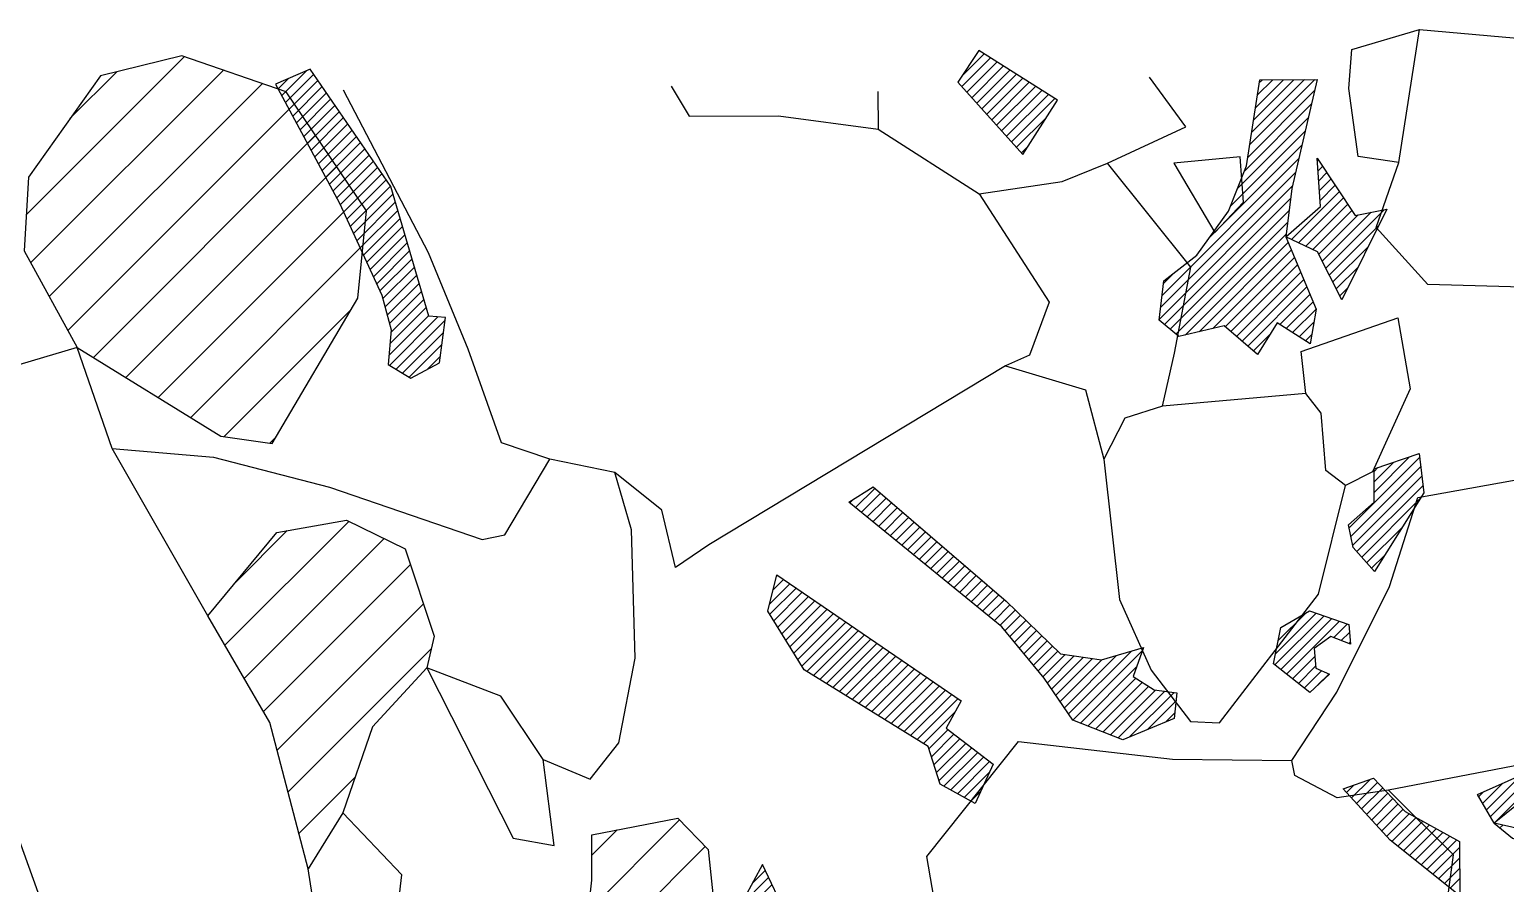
# Model space of a CAD drawing. Header units: metres. Extents: x -10 to 200, y -2090 to -1849.
# Drawn here: x 100.36 to 150.13, y -1877.44 to -1848.65 of the extents above; entities that cross this region are included whole.
import ezdxf

# ---------------------------------------------------------------- set-up
doc = ezdxf.new("R2010")
doc.units = ezdxf.units.M
doc.header["$LTSCALE"] = 25
doc.header["$MEASUREMENT"] = 0
doc.layers.get('0').update_dxf_attribs({"linetype": 'CONTINUOUS'})
for name, color, linetype in [('FEUER', 1, 'CONTINUOUS'), ('KNOCHEN', 2, 'CONTINUOUS'), ('KNOCHENSCHRAFF', 2, 'CONTINUOUS'), ('STEINE', 4, 'CONTINUOUS')]:
    doc.layers.add(name, color=color, linetype=linetype)

# ---------------------------------------------------------------- blocks, each defined once
blk = doc.blocks.new('*X18')
at = {"color": 0}
for p, q in [((131.795, -1850.225), (132.551, -1849.469)), ((131.797, -1850.577), (132.768, -1849.606)), ((108.868, -1850.879), (109.712, -1850.034)), ((131.965, -1850.763), (132.985, -1849.743)), ((132.132, -1850.949), (133.202, -1849.879)), ((132.3, -1851.135), (133.418, -1850.016)), ((108.745, -1850.648), (109.083, -1850.31)), ((108.991, -1851.109), (109.947, -1850.153)), ((109.114, -1851.339), (110.091, -1850.363)), ((109.238, -1851.569), (110.235, -1850.572)), ((132.468, -1851.321), (133.635, -1850.153)), ((132.635, -1851.507), (133.852, -1850.29)), ((132.803, -1851.692), (134.069, -1850.426)), ((132.97, -1851.878), (134.286, -1850.563)), ((141.498, -1852.543), (143.701, -1850.34)), ((141.563, -1852.124), (143.346, -1850.341)), ((141.628, -1851.706), (142.992, -1850.342)), ((141.693, -1851.288), (142.637, -1850.343)), ((141.757, -1850.869), (142.283, -1850.344)), ((141.822, -1850.451), (141.928, -1850.345)), ((109.361, -1851.8), (110.378, -1850.782)), ((109.484, -1852.03), (110.522, -1850.992)), ((133.138, -1852.064), (134.503, -1850.7)), ((133.305, -1852.25), (134.719, -1850.836)), ((133.473, -1852.436), (134.936, -1850.973)), ((141.434, -1852.961), (143.686, -1850.708)), ((109.608, -1852.26), (110.665, -1851.202)), ((109.731, -1852.49), (110.809, -1851.412)), ((109.854, -1852.721), (110.953, -1851.622)), ((133.641, -1852.622), (134.651, -1851.612)), ((141.316, -1853.432), (143.579, -1851.169)), ((109.977, -1852.951), (111.096, -1851.832)), ((110.101, -1853.181), (111.24, -1852.042)), ((140.851, -1854.604), (143.364, -1852.091)), ((141.083, -1854.018), (143.472, -1851.63)), ((110.224, -1853.412), (111.383, -1852.252)), ((110.347, -1853.642), (111.527, -1852.462)), ((133.808, -1852.808), (134.036, -1852.58)), ((140.141, -1855.668), (143.257, -1852.552)), ((110.471, -1853.872), (111.67, -1852.672)), ((110.594, -1854.102), (111.814, -1852.882)), ((110.717, -1854.333), (111.958, -1853.092)), ((138.547, -1857.616), (143.149, -1853.013)), ((143.786, -1853.083), (143.821, -1853.048)), ((110.838, -1854.566), (112.101, -1853.302)), ((110.95, -1854.807), (112.245, -1853.512)), ((138.502, -1858.014), (143.042, -1853.474)), ((143.808, -1853.415), (143.962, -1853.261)), ((143.83, -1853.747), (144.103, -1853.474)), ((111.061, -1855.049), (112.388, -1853.722)), ((111.173, -1855.291), (112.532, -1853.932)), ((138.457, -1858.413), (142.935, -1853.935)), ((142.911, -1855.726), (144.526, -1854.112)), ((143.852, -1854.079), (144.244, -1853.686)), ((143.873, -1854.41), (144.385, -1853.899)), ((111.285, -1855.532), (112.616, -1854.202)), ((111.397, -1855.774), (112.696, -1854.475)), ((138.629, -1858.594), (142.876, -1854.347)), ((143.152, -1855.839), (144.666, -1854.324)), ((143.392, -1855.953), (144.807, -1854.537)), ((111.509, -1856.016), (112.776, -1854.748)), ((111.62, -1856.258), (112.856, -1855.022)), ((138.821, -1858.756), (142.827, -1854.749)), ((143.632, -1856.066), (144.948, -1854.75)), ((143.83, -1856.221), (145.155, -1854.897)), ((143.948, -1856.457), (145.593, -1854.812)), ((144.067, -1856.692), (146.031, -1854.727)), ((111.732, -1856.499), (112.937, -1855.295)), ((111.844, -1856.741), (113.017, -1855.568)), ((139.013, -1858.917), (142.778, -1855.152)), ((139.33, -1858.953), (142.729, -1855.555)), ((144.185, -1856.927), (145.853, -1855.26)), ((111.956, -1856.983), (113.097, -1855.841)), ((139.793, -1858.844), (142.803, -1855.834)), ((140.256, -1858.735), (142.908, -1856.083)), ((144.304, -1857.162), (145.504, -1855.962)), ((112.068, -1857.225), (113.178, -1856.115)), ((112.18, -1857.466), (113.258, -1856.388)), ((140.674, -1858.671), (143.012, -1856.332)), ((140.864, -1858.834), (143.117, -1856.581)), ((112.276, -1857.724), (113.338, -1856.661)), ((112.35, -1858.004), (113.419, -1856.934)), ((138.591, -1857.218), (138.98, -1856.829)), ((141.054, -1858.997), (143.221, -1856.83)), ((141.244, -1859.161), (143.326, -1857.079)), ((144.422, -1857.397), (145.156, -1856.664)), ((112.423, -1858.283), (113.499, -1857.208)), ((112.497, -1858.563), (113.579, -1857.481)), ((141.435, -1859.324), (143.431, -1857.328)), ((142.516, -1858.596), (143.535, -1857.577)), ((144.541, -1857.632), (144.807, -1857.365)), ((112.514, -1859.253), (113.74, -1858.027)), ((112.546, -1858.868), (113.66, -1857.754)), ((142.733, -1858.733), (143.64, -1857.826)), ((142.95, -1858.87), (143.744, -1858.075)), ((112.481, -1859.639), (113.82, -1858.301)), ((112.5, -1859.974), (114.132, -1858.342)), ((112.722, -1860.106), (114.373, -1858.455)), ((143.166, -1859.007), (143.671, -1858.502)), ((112.943, -1860.238), (114.32, -1858.862)), ((141.625, -1859.487), (142.178, -1858.935)), ((143.383, -1859.144), (143.598, -1858.928)), ((113.165, -1860.37), (114.267, -1859.268)), ((113.784, -1860.105), (114.214, -1859.675)), ((145.696, -1864.255), (146.892, -1863.059)), ((144.855, -1865.45), (147.233, -1863.071)), ((144.915, -1865.744), (147.271, -1863.388)), ((145.694, -1863.55), (145.826, -1863.418)), ((145.695, -1863.902), (146.359, -1863.239)), ((144.974, -1866.037), (147.308, -1863.704)), ((145.113, -1866.252), (147.345, -1864.02)), ((128.019, -1864.608), (128.136, -1864.491)), ((128.214, -1864.767), (128.859, -1864.121)), ((128.408, -1864.926), (129.049, -1864.285)), ((128.603, -1865.085), (129.24, -1864.448)), ((145.279, -1866.44), (147.253, -1864.466)), ((128.797, -1865.244), (129.43, -1864.611)), ((128.992, -1865.403), (129.62, -1864.775)), ((129.187, -1865.562), (129.81, -1864.938)), ((129.381, -1865.721), (130.001, -1865.101)), ((129.576, -1865.88), (130.191, -1865.265)), ((129.77, -1866.038), (130.381, -1865.428)), ((145.444, -1866.628), (146.65, -1865.423)), ((129.965, -1866.197), (130.571, -1865.591)), ((130.16, -1866.356), (130.761, -1865.755)), ((130.354, -1866.515), (130.952, -1865.918)), ((130.549, -1866.674), (131.142, -1866.081)), ((130.743, -1866.833), (131.332, -1866.245)), ((130.938, -1866.992), (131.522, -1866.408)), ((145.61, -1866.816), (146.046, -1866.38)), ((125.541, -1867.086), (125.578, -1867.049)), ((131.133, -1867.151), (131.713, -1866.571)), ((131.327, -1867.31), (131.903, -1866.734)), ((131.522, -1867.469), (132.093, -1866.898)), ((125.309, -1868.025), (125.997, -1867.337)), ((125.321, -1868.366), (126.207, -1867.48)), ((125.425, -1867.556), (125.788, -1867.193)), ((131.716, -1867.628), (132.283, -1867.061)), ((131.911, -1867.787), (132.474, -1867.224)), ((132.106, -1867.946), (132.664, -1867.388)), ((125.456, -1868.585), (126.417, -1867.624)), ((125.592, -1868.803), (126.627, -1867.767)), ((125.727, -1869.021), (126.837, -1867.911)), ((132.3, -1868.105), (132.854, -1867.551)), ((132.495, -1868.264), (133.044, -1867.714)), ((132.689, -1868.423), (133.235, -1867.878)), ((125.862, -1869.24), (127.047, -1868.055)), ((125.997, -1869.458), (127.257, -1868.198)), ((126.132, -1869.676), (127.467, -1868.342)), ((126.268, -1869.895), (127.677, -1868.486)), ((132.884, -1868.582), (133.417, -1868.048)), ((133.079, -1868.741), (133.597, -1868.222)), ((133.25, -1868.923), (133.777, -1868.396)), ((142.352, -1870.074), (144.007, -1868.419)), ((142.373, -1869.699), (143.744, -1868.329)), ((142.464, -1869.254), (143.392, -1868.326)), ((142.549, -1870.23), (144.27, -1868.509)), ((126.403, -1870.113), (127.887, -1868.629)), ((126.575, -1870.295), (128.097, -1868.773)), ((126.793, -1870.43), (128.307, -1868.916)), ((133.41, -1869.116), (133.957, -1868.57)), ((133.57, -1869.31), (134.137, -1868.743)), ((133.73, -1869.503), (134.316, -1868.917)), ((142.747, -1870.386), (144.533, -1868.6)), ((144.334, -1869.153), (144.797, -1868.69)), ((144.59, -1869.25), (144.866, -1868.975)), ((127.012, -1870.565), (128.517, -1869.06)), ((127.23, -1870.7), (128.726, -1869.204)), ((127.449, -1870.835), (128.936, -1869.347)), ((127.667, -1870.97), (129.146, -1869.491)), ((133.891, -1869.697), (134.496, -1869.091)), ((134.051, -1869.89), (134.676, -1869.265)), ((134.211, -1870.083), (134.856, -1869.438)), ((144.846, -1869.348), (144.892, -1869.302)), ((127.886, -1871.105), (129.356, -1869.635)), ((128.104, -1871.24), (129.566, -1869.778)), ((128.323, -1871.375), (129.776, -1869.922)), ((134.371, -1870.277), (135.035, -1869.612)), ((134.531, -1870.47), (135.278, -1869.723)), ((134.679, -1870.676), (135.587, -1869.768)), ((134.822, -1870.886), (135.895, -1869.813)), ((134.966, -1871.096), (136.204, -1869.858)), ((135.109, -1871.306), (136.519, -1869.896)), ((135.253, -1871.516), (137.016, -1869.753)), ((135.396, -1871.726), (137.514, -1869.609)), ((135.54, -1871.936), (137.891, -1869.585)), ((142.945, -1870.541), (143.697, -1869.789)), ((128.541, -1871.51), (129.986, -1870.065)), ((128.76, -1871.645), (130.196, -1870.209)), ((128.978, -1871.78), (130.406, -1870.353)), ((129.197, -1871.915), (130.616, -1870.496)), ((135.792, -1872.037), (137.688, -1870.142)), ((136.047, -1872.137), (137.666, -1870.517)), ((143.143, -1870.697), (143.724, -1870.117)), ((143.341, -1870.853), (143.923, -1870.271)), ((143.8, -1870.747), (144.168, -1870.379)), ((129.415, -1872.05), (130.826, -1870.64)), ((129.634, -1872.185), (131.036, -1870.784)), ((129.853, -1872.32), (131.246, -1870.927)), ((136.301, -1872.236), (137.882, -1870.655)), ((136.555, -1872.335), (138.097, -1870.793)), ((136.809, -1872.434), (138.325, -1870.919)), ((137.064, -1872.534), (138.638, -1870.959)), ((137.449, -1872.502), (138.951, -1871)), ((130.071, -1872.455), (131.456, -1871.071)), ((130.29, -1872.59), (131.665, -1871.215)), ((138.054, -1872.251), (139.019, -1871.286)), ((130.508, -1872.725), (131.565, -1871.669)), ((138.658, -1872), (138.973, -1871.685)), ((130.686, -1872.901), (131.332, -1872.255)), ((130.772, -1873.168), (131.532, -1872.409)), ((130.859, -1873.435), (131.731, -1872.563)), ((130.945, -1873.703), (131.931, -1872.717)), ((131.031, -1873.97), (132.131, -1872.87)), ((131.195, -1874.16), (132.331, -1873.024)), ((131.421, -1874.287), (132.531, -1873.178)), ((131.648, -1874.414), (132.73, -1873.332)), ((149.617, -1875.183), (151.307, -1873.493)), ((149.748, -1875.406), (151.947, -1873.206)), ((131.874, -1874.541), (132.728, -1873.687)), ((144.938, -1874.559), (145.564, -1873.933)), ((149.487, -1874.96), (150.666, -1873.78)), ((132.101, -1874.668), (132.429, -1874.34)), ((144.769, -1874.375), (145.018, -1874.126)), ((145.107, -1874.744), (145.812, -1874.038)), ((145.276, -1874.928), (145.985, -1874.219)), ((145.445, -1875.113), (146.159, -1874.399)), ((149.227, -1874.513), (149.385, -1874.354)), ((149.357, -1874.736), (150.026, -1874.067)), ((145.614, -1875.297), (146.332, -1874.579)), ((145.783, -1875.481), (146.505, -1874.76)), ((145.953, -1875.666), (146.678, -1874.94)), ((146.122, -1875.85), (146.885, -1875.087)), ((146.299, -1876.026), (147.113, -1875.213)), ((146.496, -1876.183), (147.34, -1875.339)), ((146.692, -1876.34), (147.568, -1875.464)), ((149.94, -1875.567), (150.034, -1875.473)), ((146.889, -1876.498), (147.796, -1875.59)), ((147.085, -1876.655), (148.024, -1875.716)), ((147.281, -1876.812), (148.252, -1875.841)), ((147.478, -1876.969), (148.48, -1875.967)), ((147.674, -1877.126), (148.581, -1876.219)), ((147.871, -1877.283), (148.582, -1876.572)), ((148.067, -1877.44), (148.583, -1876.924)), ((148.264, -1877.597), (148.584, -1877.277))]:
    blk.add_line(p, q, dxfattribs=at)
blk = doc.blocks.new('*X19')
at = {"color": 0}
for p, q in [((124.293, -1878.587), (125.396, -1877.484)), ((124.308, -1878.219), (125.282, -1877.244)), ((124.726, -1877.447), (125.169, -1877.004)), ((124.493, -1878.74), (125.51, -1877.724)), ((124.693, -1878.894), (125.623, -1877.964)), ((124.893, -1879.047), (125.737, -1878.203)), ((125.093, -1879.201), (125.851, -1878.443)), ((125.294, -1879.354), (126.033, -1878.615)), ((125.506, -1879.495), (126.255, -1878.746)), ((125.719, -1879.636), (126.477, -1878.877)), ((125.932, -1879.777), (126.7, -1879.009)), ((126.145, -1879.917), (126.922, -1879.14)), ((126.357, -1880.058), (127.144, -1879.272)), ((126.57, -1880.199), (127.366, -1879.403)), ((126.783, -1880.34), (127.588, -1879.534)), ((126.995, -1880.481), (127.81, -1879.666)), ((128.021, -1879.809), (128.033, -1879.797)), ((127.792, -1882.512), (129.833, -1880.472)), ((128.322, -1882.336), (130.296, -1880.363)), ((128.852, -1882.16), (130.758, -1880.254)), ((129.382, -1881.984), (130.946, -1880.419)), ((126.908, -1881.982), (127.983, -1880.908)), ((127.055, -1882.189), (128.445, -1880.799)), ((127.201, -1882.396), (128.908, -1880.69)), ((127.348, -1882.603), (129.37, -1880.581)), ((129.911, -1881.807), (131.119, -1880.6)), ((130.441, -1881.631), (131.291, -1880.781)), ((130.971, -1881.455), (131.464, -1880.962)), ((114.524, -1881.285), (114.653, -1881.156)), ((114.576, -1881.586), (115.019, -1881.143)), ((114.628, -1881.888), (115.385, -1881.131)), ((114.681, -1882.189), (115.752, -1881.118)), ((114.733, -1882.49), (116.118, -1881.106)), ((114.785, -1882.792), (116.312, -1881.265)), ((114.837, -1883.093), (116.5, -1881.43)), ((126.469, -1881.361), (126.595, -1881.235)), ((126.615, -1881.568), (127.058, -1881.126)), ((126.762, -1881.775), (127.52, -1881.017)), ((131.501, -1881.279), (131.636, -1881.143)), ((114.89, -1883.394), (116.688, -1881.595)), ((115.017, -1883.62), (116.876, -1881.761)), ((115.227, -1883.764), (117.065, -1881.926)), ((115.436, -1883.908), (117.253, -1882.092)), ((115.645, -1884.052), (117.441, -1882.257)), ((115.855, -1884.197), (117.686, -1882.366)), ((116.064, -1884.341), (117.936, -1882.469)), ((110.11, -1883.578), (110.723, -1882.965)), ((110.168, -1883.166), (110.576, -1882.758)), ((110.225, -1882.755), (110.429, -1882.551)), ((116.297, -1884.461), (118.186, -1882.573)), ((116.664, -1884.448), (118.436, -1882.676)), ((117.031, -1884.435), (118.686, -1882.779)), ((117.397, -1884.422), (118.937, -1882.883)), ((119.328, -1883.906), (120.279, -1882.955)), ((119.342, -1884.245), (120.661, -1882.926)), ((119.539, -1884.402), (121.044, -1882.897)), ((119.82, -1884.474), (121.426, -1882.868)), ((120.101, -1884.547), (121.809, -1882.839)), ((121.725, -1883.277), (122.191, -1882.81)), ((122.079, -1883.276), (122.573, -1882.781)), ((122.434, -1883.275), (122.956, -1882.753)), ((122.788, -1883.273), (123.338, -1882.724)), ((123.143, -1883.272), (123.721, -1882.695)), ((123.498, -1883.271), (124.103, -1882.666)), ((123.852, -1883.27), (124.486, -1882.637)), ((124.207, -1883.269), (124.868, -1882.608)), ((124.561, -1883.268), (125.251, -1882.579)), ((124.916, -1883.267), (125.583, -1882.601)), ((109.277, -1884.764), (110.869, -1883.172)), ((109.506, -1884.888), (111.016, -1883.379)), ((109.978, -1886.184), (113.066, -1883.097)), ((110.012, -1885.443), (112.02, -1883.435)), ((110.071, -1885.738), (112.576, -1883.232)), ((117.764, -1884.409), (119.187, -1882.986)), ((118.131, -1884.396), (119.299, -1883.227)), ((119.299, -1883.227), (119.514, -1883.013)), ((119.314, -1883.566), (119.896, -1882.984)), ((125.271, -1883.266), (125.389, -1883.148)), ((103.702, -1884.682), (104.55, -1883.835)), ((103.768, -1884.262), (104.292, -1883.739)), ((103.834, -1883.843), (104.034, -1883.643)), ((103.85, -1884.888), (104.807, -1883.93)), ((108.818, -1884.516), (109.42, -1883.915)), ((109.048, -1884.64), (109.872, -1883.815)), ((109.736, -1885.012), (111.162, -1883.586)), ((109.891, -1886.625), (112.869, -1883.647)), ((109.917, -1885.184), (111.464, -1883.638)), ((118.497, -1884.383), (119.314, -1883.566)), ((118.864, -1884.369), (119.328, -1883.906)), ((104.15, -1884.941), (105.065, -1884.026)), ((104.45, -1884.995), (105.323, -1884.122)), ((104.75, -1885.049), (105.581, -1884.218)), ((105.05, -1885.102), (105.839, -1884.314)), ((108.36, -1884.267), (108.514, -1884.113)), ((108.589, -1884.391), (108.967, -1884.014)), ((110.023, -1886.847), (112.672, -1884.198)), ((119.231, -1884.356), (119.342, -1884.245)), ((120.382, -1884.619), (120.992, -1884.009)), ((105.35, -1885.156), (105.913, -1884.592)), ((105.65, -1885.209), (105.914, -1884.945)), ((110.154, -1887.069), (112.475, -1884.748)), ((106.053, -1886.927), (107.693, -1885.288)), ((106.07, -1886.557), (107.548, -1885.079)), ((110.286, -1887.291), (112.559, -1885.018)), ((110.435, -1887.495), (112.732, -1885.199)), ((110.697, -1887.587), (112.905, -1885.379)), ((114.255, -1887.918), (116.849, -1885.323)), ((114.337, -1888.19), (117.086, -1885.441)), ((115.09, -1885.315), (115.197, -1885.208)), ((115.144, -1885.614), (115.626, -1885.132)), ((115.199, -1885.914), (116.056, -1885.056)), ((115.253, -1886.213), (116.377, -1885.089)), ((115.307, -1886.512), (116.613, -1885.206)), ((127.815, -1886.733), (129.093, -1885.455)), ((127.953, -1886.947), (129.5, -1885.401)), ((131.341, -1886.035), (132.023, -1885.353)), ((131.388, -1885.634), (131.798, -1885.224)), ((131.435, -1885.234), (131.574, -1885.095)), ((106.002, -1888.039), (108.127, -1885.914)), ((106.019, -1887.668), (107.983, -1885.705)), ((106.036, -1887.298), (107.838, -1885.496)), ((110.959, -1887.678), (113.078, -1885.559)), ((111.221, -1887.77), (113.251, -1885.74)), ((111.595, -1887.75), (113.424, -1885.92)), ((115.303, -1887.577), (117.322, -1885.558)), ((115.543, -1887.69), (117.558, -1885.675)), ((115.783, -1887.804), (117.764, -1885.823)), ((119.137, -1898.592), (132.248, -1885.482)), ((119.331, -1898.752), (132.472, -1885.611)), ((119.525, -1898.911), (132.697, -1885.739)), ((119.719, -1899.071), (132.922, -1885.868)), ((127.884, -1886.31), (128.685, -1885.508)), ((127.953, -1885.887), (128.278, -1885.562)), ((128.147, -1887.108), (129.721, -1885.534)), ((128.34, -1887.268), (129.898, -1885.71)), ((128.533, -1887.428), (130.075, -1885.886)), ((105.902, -1888.846), (108.417, -1886.331)), ((105.985, -1888.409), (108.272, -1886.122)), ((111.991, -1887.707), (113.438, -1886.26)), ((116.023, -1887.918), (117.941, -1886)), ((116.262, -1888.032), (118.118, -1886.176)), ((116.375, -1888.273), (118.296, -1886.352)), ((126.115, -1893.029), (133.146, -1885.997)), ((127.531, -1891.966), (133.371, -1886.126)), ((128.727, -1887.588), (130.253, -1886.062)), ((128.92, -1887.748), (130.43, -1886.239)), ((129.881, -1889.97), (133.595, -1886.255)), ((105.57, -1889.886), (108.707, -1886.749)), ((105.736, -1889.366), (108.562, -1886.54)), ((112.827, -1887.225), (113.331, -1886.72)), ((114.09, -1887.376), (114.532, -1886.934)), ((114.172, -1887.647), (115.075, -1886.744)), ((116.408, -1888.593), (118.473, -1886.528)), ((116.441, -1888.914), (118.65, -1886.705)), ((116.684, -1889.024), (118.828, -1886.881)), ((124.604, -1886.761), (124.833, -1886.532)), ((124.677, -1887.042), (125.178, -1886.541)), ((124.749, -1887.323), (125.522, -1886.55)), ((124.822, -1887.604), (125.867, -1886.559)), ((124.895, -1887.885), (126.212, -1886.568)), ((129.114, -1887.909), (130.539, -1886.483)), ((105.071, -1891.445), (109.141, -1887.375)), ((105.237, -1890.925), (108.996, -1887.166)), ((105.403, -1890.406), (108.852, -1886.957)), ((117.194, -1888.868), (118.926, -1887.136)), ((117.703, -1888.712), (118.976, -1887.44)), ((124.968, -1888.165), (126.104, -1887.029)), ((104.918, -1891.951), (109.286, -1887.583)), ((104.936, -1892.287), (109.431, -1887.792)), ((113.182, -1890.052), (115.543, -1887.69)), ((113.892, -1889.696), (115.783, -1887.804)), ((114.134, -1889.807), (116.023, -1887.918)), ((114.877, -1888.003), (115.303, -1887.577)), ((118.221, -1888.548), (119.025, -1887.744)), ((125.04, -1888.446), (125.779, -1887.707)), ((129.307, -1888.069), (129.462, -1887.914)), ((104.954, -1892.623), (109.506, -1888.071)), ((114.377, -1889.918), (116.262, -1888.032)), ((114.419, -1888.461), (114.877, -1888.003)), ((114.619, -1890.029), (116.375, -1888.273)), ((118.784, -1888.339), (119.075, -1888.048)), ((104.972, -1892.958), (109.397, -1888.533)), ((113.122, -1889.758), (113.964, -1888.916)), ((114.862, -1890.14), (116.408, -1888.593)), ((115.104, -1890.251), (116.441, -1888.914)), ((125.11, -1888.73), (125.13, -1888.711)), ((125.127, -1889.067), (125.497, -1888.696)), ((125.144, -1889.403), (125.865, -1888.682)), ((125.161, -1889.74), (126.233, -1888.668)), ((125.315, -1889.939), (126.521, -1888.733)), ((104.99, -1893.294), (109.289, -1888.995)), ((113.063, -1889.464), (113.196, -1889.33)), ((115.2, -1890.508), (116.566, -1889.142)), ((115.27, -1890.792), (116.809, -1889.253)), ((115.341, -1891.075), (117.051, -1889.364)), ((125.488, -1890.119), (126.454, -1889.154)), ((105.007, -1893.63), (109.18, -1889.457)), ((105.025, -1893.966), (109.071, -1889.919)), ((111.263, -1893.031), (114.377, -1889.918)), ((113.242, -1890.346), (113.706, -1889.881)), ((113.357, -1890.583), (114.134, -1889.807)), ((113.706, -1889.881), (113.892, -1889.696)), ((115.411, -1891.358), (117.294, -1889.475)), ((115.481, -1891.641), (117.536, -1889.586)), ((115.552, -1891.924), (117.779, -1889.697)), ((115.622, -1892.208), (118.021, -1889.808)), ((115.692, -1892.491), (118.264, -1889.919)), ((117.105, -1891.785), (118.952, -1889.938)), ((125.661, -1890.3), (126.387, -1889.575)), ((105.043, -1894.302), (109.081, -1890.264)), ((111.243, -1894.112), (115.104, -1890.251)), ((111.25, -1893.752), (114.862, -1890.14)), ((111.256, -1893.391), (114.619, -1890.029)), ((116.79, -1891.747), (118.546, -1889.99)), ((117.42, -1891.824), (119.228, -1890.016)), ((120.132, -1891.587), (121.476, -1890.243)), ((120.793, -1891.279), (121.671, -1890.401)), ((125.834, -1890.481), (126.32, -1889.995)), ((126.007, -1890.661), (126.252, -1890.416)), ((105.061, -1894.637), (109.154, -1890.544)), ((105.078, -1894.973), (109.227, -1890.824)), ((111.236, -1894.472), (115.2, -1890.508)), ((111.27, -1892.671), (113.111, -1890.829)), ((111.384, -1894.678), (115.27, -1890.792)), ((113.301, -1890.639), (113.357, -1890.583)), ((117.736, -1891.862), (119.093, -1890.504)), ((119.041, -1891.617), (119.814, -1890.844)), ((119.122, -1891.89), (120.368, -1890.644)), ((119.471, -1891.894), (120.922, -1890.444)), ((121.454, -1890.972), (121.76, -1890.666)), ((126.18, -1890.842), (126.185, -1890.837)), ((105.151, -1895.254), (109.301, -1891.105)), ((105.225, -1895.533), (109.374, -1891.385)), ((111.577, -1894.839), (115.341, -1891.075)), ((111.769, -1895), (115.411, -1891.358)), ((118.051, -1891.9), (118.958, -1890.993)), ((118.366, -1891.939), (118.96, -1891.345)), ((118.96, -1891.345), (119.26, -1891.045)), ((105.299, -1895.813), (109.452, -1891.66)), ((105.373, -1896.093), (109.724, -1891.742)), ((105.447, -1896.372), (109.995, -1891.824)), ((105.521, -1896.652), (110.267, -1891.906)), ((111.277, -1892.31), (111.671, -1891.916)), ((111.962, -1895.161), (115.481, -1891.641)), ((112.155, -1895.321), (115.552, -1891.924)), ((114.593, -1894.297), (117.105, -1891.785)), ((114.625, -1894.619), (117.42, -1891.824)), ((114.657, -1894.94), (117.736, -1891.862)), ((114.689, -1895.262), (118.051, -1891.9)), ((116.497, -1892.039), (116.79, -1891.747)), ((118.681, -1891.977), (119.041, -1891.617)), ((118.996, -1892.016), (119.122, -1891.89)), ((132.014, -1893.494), (133.794, -1891.713)), ((132.734, -1892.42), (133.562, -1891.592)), ((133.172, -1892.689), (134.026, -1891.835)), ((105.595, -1896.932), (110.538, -1891.988)), ((105.668, -1897.212), (110.809, -1892.07)), ((105.716, -1897.518), (111.081, -1892.153)), ((105.747, -1897.84), (111.277, -1892.31)), ((112.347, -1895.482), (115.622, -1892.208)), ((114.721, -1895.583), (118.366, -1891.939)), ((114.777, -1895.881), (118.681, -1891.977)), ((115.005, -1896.007), (118.996, -1892.016)), ((115.232, -1896.133), (119.197, -1892.168)), ((115.763, -1892.774), (116.497, -1892.039)), ((120.53, -1893.31), (121.543, -1892.297)), ((120.655, -1892.832), (121.077, -1892.409)), ((105.778, -1898.163), (111.27, -1892.671)), ((114.989, -1893.195), (115.692, -1892.491)), ((115.46, -1896.259), (119.266, -1892.453)), ((115.482, -1893.055), (115.763, -1892.774)), ((115.687, -1896.385), (119.334, -1892.738)), ((120.405, -1893.789), (121.75, -1892.444)), ((105.809, -1898.485), (111.263, -1893.031)), ((105.84, -1898.807), (111.256, -1893.391)), ((114.555, -1893.628), (114.989, -1893.195)), ((114.574, -1893.963), (115.482, -1893.055)), ((115.915, -1896.511), (119.403, -1893.023)), ((120.28, -1894.267), (121.603, -1892.945)), ((106, -1899.002), (111.25, -1893.752)), ((112.576, -1895.608), (114.555, -1893.628)), ((116.142, -1896.637), (119.252, -1893.528)), ((120.155, -1894.746), (121.456, -1893.445)), ((126.841, -1894.777), (127.78, -1893.838)), ((132.04, -1895.235), (133.785, -1893.49)), ((132.228, -1895.401), (133.987, -1893.641)), ((132.416, -1895.566), (134.19, -1893.792)), ((106.254, -1899.101), (111.243, -1894.112)), ((112.995, -1895.542), (114.574, -1893.963)), ((113.414, -1895.476), (114.573, -1894.318)), ((116.37, -1896.763), (119.012, -1894.121)), ((120.059, -1895.196), (121.309, -1893.946)), ((126.907, -1895.065), (127.983, -1893.989)), ((127.504, -1894.821), (128.186, -1894.14)), ((128.102, -1894.577), (128.388, -1894.291)), ((106.509, -1899.199), (111.236, -1894.472)), ((106.764, -1899.298), (111.163, -1894.899)), ((116.597, -1896.889), (118.863, -1894.624)), ((120.316, -1895.292), (121.162, -1894.446)), ((129.022, -1895.778), (129.972, -1894.829)), ((129.639, -1894.807), (129.732, -1894.715)), ((132.605, -1895.731), (133.642, -1894.694)), ((107.019, -1899.397), (111.07, -1895.345)), ((116.825, -1897.015), (118.852, -1894.988)), ((117.052, -1897.141), (118.842, -1895.352)), ((118.943, -1898.433), (122.348, -1895.028)), ((120.574, -1895.387), (121.015, -1894.947)), ((129.041, -1896.112), (130.211, -1894.943)), ((129.224, -1896.283), (130.451, -1895.057)), ((129.407, -1896.453), (130.69, -1895.171)), ((129.59, -1896.624), (130.93, -1895.285)), ((108.264, -1898.505), (110.978, -1895.791)), ((117.28, -1897.267), (118.831, -1895.716)), ((120.832, -1895.483), (120.868, -1895.447)), ((132.793, -1895.896), (132.896, -1895.794)), ((108.524, -1898.598), (110.885, -1896.237)), ((108.785, -1898.691), (110.637, -1896.839)), ((119.913, -1899.23), (121.961, -1897.182)), ((109.045, -1898.784), (110.19, -1897.64)), ((109.306, -1898.877), (109.742, -1898.441))]:
    blk.add_line(p, q, dxfattribs=at)
blk = doc.blocks.new('*X31')
at = {"color": 0}
for p, q in [((100.252, -1854.898), (105.585, -1849.565)), ((100.401, -1856.517), (106.9, -1850.018)), ((101.727, -1851.656), (103.311, -1850.072)), ((101.029, -1857.657), (108.215, -1850.471)), ((101.657, -1858.797), (109.296, -1851.158)), ((102.517, -1859.705), (110.008, -1852.213)), ((103.61, -1860.379), (110.721, -1853.268)), ((104.703, -1861.054), (111.433, -1854.324)), ((105.797, -1861.728), (111.612, -1855.913)), ((106.921, -1862.371), (111.216, -1858.076)), ((108.466, -1862.594), (108.675, -1862.385)), ((106.954, -1869.41), (111.13, -1865.234)), ((107.317, -1867.279), (109.049, -1865.546)), ((107.604, -1870.527), (112.321, -1865.81)), ((108.254, -1871.645), (113.21, -1866.689)), ((108.715, -1872.952), (113.65, -1868.017)), ((109.08, -1874.354), (113.91, -1869.525)), ((109.446, -1875.756), (111.341, -1873.861)), ((119.206, -1878.371), (122.279, -1875.298)), ((119.323, -1876.486), (120.172, -1875.637)), ((119.13, -1880.214), (123.144, -1876.2))]:
    blk.add_line(p, q, dxfattribs=at)

msp = doc.modelspace()

# ---------------------------------------------------------------- linework, layer by layer
at = {"layer": 'KNOCHEN'}
for points in [[(133.857, -1852.863), (135.022, -1851.027), (132.371, -1849.356), (131.662, -1850.427), (133.857, -1852.863)], [(112.554, -1858.777), (112.455, -1859.948), (113.22, -1860.403), (114.185, -1859.892), (114.384, -1858.365), (113.825, -1858.315), (112.54, -1853.943), (109.831, -1849.982), (108.662, -1850.494), (110.811, -1854.508), (112.245, -1857.608), (112.554, -1858.777)], [(142.719, -1855.635), (143.744, -1858.074), (143.544, -1859.245), (142.423, -1858.536), (141.764, -1859.607), (140.642, -1858.643), (139.116, -1859.004), (138.453, -1858.446), (138.602, -1857.123), (139.719, -1856.254), (140.783, -1854.776), (141.389, -1853.247), (141.839, -1850.346), (143.772, -1850.34), (142.918, -1854.006), (142.719, -1855.635)], [(144.608, -1857.767), (143.789, -1856.141), (142.719, -1855.635), (143.887, -1854.614), (143.78, -1852.986), (145.058, -1854.916), (146.126, -1854.709), (144.608, -1857.767)], [(145.704, -1866.923), (144.989, -1866.111), (144.834, -1865.348), (145.697, -1864.582), (145.694, -1863.463), (147.219, -1862.949), (147.375, -1864.272), (145.704, -1866.923)], [(138.951, -1871.878), (137.223, -1872.596), (135.542, -1871.939), (134.571, -1870.517), (133.141, -1868.792), (127.989, -1864.583), (128.802, -1864.072), (133.291, -1867.926), (135.128, -1869.702), (136.503, -1869.901), (137.926, -1869.49), (137.573, -1870.458), (138.286, -1870.914), (139.05, -1871.013), (138.951, -1871.878)], [(132.242, -1874.748), (131.07, -1874.09), (130.659, -1872.819), (126.479, -1870.236), (125.252, -1868.255), (125.554, -1867.033), (131.774, -1871.289), (131.268, -1872.206), (132.849, -1873.423), (132.242, -1874.748)], [(143.528, -1871), (142.304, -1870.037), (142.555, -1868.815), (143.52, -1868.252), (144.844, -1868.706), (144.897, -1869.368), (144.235, -1869.115), (143.676, -1869.524), (143.729, -1870.185), (144.188, -1870.387), (143.528, -1871)], [(149.749, -1875.409), (149.186, -1874.443), (152.388, -1873.009), (152.849, -1874.076), (151.018, -1874.387), (149.749, -1875.409)], [(144.657, -1874.253), (145.674, -1873.894), (146.745, -1875.01), (148.58, -1876.023), (148.586, -1877.854), (146.239, -1875.979), (144.657, -1874.253)], [(150.361, -1875.916), (152.806, -1876.824), (156.463, -1874.473), (153.819, -1875.346), (151.531, -1875.81), (149.749, -1875.409), (150.361, -1875.916)], [(127.12, -1880.564), (128.034, -1879.798), (125.893, -1878.532), (125.074, -1876.804), (124.163, -1878.486), (125.285, -1879.348), (127.12, -1880.564)]]:
    msp.add_lwpolyline(points, dxfattribs=at)
at = {"layer": 'STEINE'}
for points in [[(146.528, -1853.13), (145.154, -1852.931), (144.842, -1850.642), (144.94, -1849.319), (147.227, -1848.65)], [(145.771, -1855.321), (146.528, -1853.13), (147.227, -1848.65), (158.374, -1849.635), (164.484, -1851.042), (166.013, -1851.75), (166.582, -1854.7), (159.059, -1857.571), (147.507, -1857.249), (145.771, -1855.321)], [(109.019, -1850.748), (105.504, -1849.537), (102.759, -1850.207), (100.326, -1853.623), (100.181, -1856.117), (101.971, -1859.368), (106.814, -1862.356), (108.545, -1862.605), (111.431, -1857.712), (111.728, -1854.76), (109.019, -1850.748)], [(121.994, -1850.557), (122.608, -1851.573), (125.61, -1851.564), (128.97, -1852.012), (132.385, -1854.19), (134.737, -1857.847), (134.081, -1859.63), (133.268, -1859.988), (123.261, -1866.022), (122.144, -1866.789), (121.68, -1864.856), (120.099, -1863.589), (117.91, -1863.137), (116.28, -1862.583), (115.151, -1859.431), (113.818, -1856.178), (110.952, -1850.691)], [(132.385, -1854.19), (135.183, -1853.775), (136.708, -1853.159), (139.35, -1851.93), (138.124, -1850.255)], [(128.966, -1850.74), (128.97, -1852.012)], [(138.946, -1853.153), (140.327, -1855.489), (141.291, -1854.469), (141.185, -1852.943), (138.946, -1853.153)], [(138.564, -1861.346), (138.965, -1859.564), (139.517, -1856.662), (136.708, -1853.159)], [(144.729, -1864.025), (144.066, -1863.518), (143.907, -1861.585), (143.396, -1860.925), (143.24, -1859.501), (146.493, -1858.372), (146.907, -1860.762), (145.643, -1863.564), (144.729, -1864.025)], [(101.971, -1859.368), (93.481, -1861.887), (92.722, -1863.466), (92.984, -1865.806), (94.463, -1867.125), (94.567, -1867.684), (96.206, -1871.394), (98.959, -1873.065), (100.96, -1878.606), (101.626, -1880.283), (103.258, -1881.55), (106.268, -1884.187), (107.846, -1884.284), (110.333, -1882.191), (110.432, -1881.275), (109.758, -1876.951), (108.471, -1872.019), (106.374, -1868.413), (103.152, -1862.774), (101.971, -1859.368)], [(133.268, -1859.988), (135.967, -1860.794), (136.584, -1863.133)], [(143.396, -1860.925), (138.564, -1861.346), (137.293, -1861.757), (136.584, -1863.133), (137.107, -1867.864), (138.183, -1870.252), (139.511, -1871.979), (140.478, -1872.027), (143.823, -1867.691), (144.729, -1864.025)], [(159.535, -1863.829), (161.26, -1861.992), (162.789, -1862.7), (165.035, -1865.288), (165.555, -1868.899), (164.651, -1873.126), (154.931, -1872.595), (150.964, -1873.37), (146.184, -1874.3), (144.454, -1874.559), (143.027, -1873.8), (142.924, -1873.291), (144.444, -1870.997), (146.214, -1867.43), (147.172, -1864.425), (151.241, -1863.701)], [(103.152, -1862.774), (106.562, -1863.069), (110.483, -1864.075), (115.628, -1865.841), (116.391, -1865.686), (117.91, -1863.137)], [(117.685, -1873.264), (119.264, -1873.921), (120.228, -1872.697), (120.779, -1869.846), (120.664, -1865.521), (120.099, -1863.589)], [(106.374, -1868.413), (108.707, -1865.607), (111.046, -1865.193), (113.034, -1866.154), (114.009, -1869.102), (113.758, -1870.172), (111.932, -1872.162), (110.923, -1875.065), (109.758, -1876.951)], [(113.758, -1870.172), (116.675, -1875.913), (118.05, -1876.164), (117.685, -1873.264), (116.254, -1871.131), (113.758, -1870.172)], [(131.448, -1881.365), (130.619, -1876.534), (133.712, -1872.657), (138.904, -1873.252), (142.924, -1873.291)], [(131.448, -1881.365), (138.367, -1881.039), (143.816, -1882.295), (146.718, -1882.948), (147.582, -1882.59), (148.179, -1877.907), (148.378, -1876.481), (146.184, -1874.3)], [(110.432, -1881.275), (112.616, -1879.742), (112.913, -1877.146), (110.923, -1875.065)], [(119.643, -1881.654), (119.028, -1879.926), (119.325, -1877.33), (119.321, -1875.804), (122.22, -1875.235), (123.24, -1876.301), (123.607, -1879.709), (125.442, -1880.823), (125.039, -1882.096), (121.985, -1881.953), (119.643, -1881.654), (119.643, -1881.654)]]:
    msp.add_lwpolyline(points, dxfattribs=at)

# ---------------------------------------------------------------- block references
at = {"layer": 'FEUER'}
msp.add_blockref('*X31', (0, 0), dxfattribs=at)
at = {"layer": 'KNOCHENSCHRAFF'}
for name in ['*X18', '*X19']:
    msp.add_blockref(name, (0, 0), dxfattribs=at)

doc.saveas('drawing.dxf')
